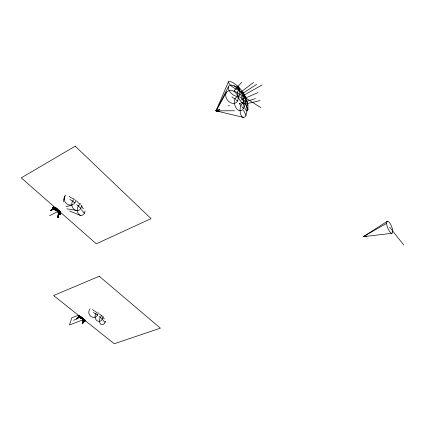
<?xml version="1.0" encoding="UTF-8"?>
<svg xmlns="http://www.w3.org/2000/svg" width="425" height="425" viewBox="0 0 425 425"><rect width="100%" height="100%" fill="white"/><g stroke="black" fill="none" stroke-linecap="round" stroke-linejoin="round"><path stroke-width="0.64" d="M56.753 209.323C57.715 208.462 55.181 208.972 57.078 209.153M60.037 213.323L59.999 212.527M60.515 213.398C59.734 212.691 60.966 211.894 60.01 213.244L60.18 211.634M83.04 319.972C83.369 319.223 83.576 320.599 82.854 319.467L83.141 318.5L82.902 319.244M83.082 319.85L83.358 320.057L83.013 320.817C82.832 318.399 83.438 321.497 83.991 320.11M83.858 319.366C83.029 319.414 82.795 319.696 83.273 320.291C83.332 321.714 82.28 318.484 84.708 320.445L84.41 320.423M84.596 320.556C83.948 319.244 85.09 320.663 84.336 320.53L84.729 320.2L84.044 320.121M58.427 212.521L58.751 212.803L58.384 212.883M58.586 210.975C58.751 211.618 58.655 210.518 58.108 211.23L57.588 211.193M58.884 212.904L58.289 212.649M60.249 212.133L59.983 213.143L59.824 212.553M60.488 212.574C61.338 214.083 60.222 212.5 59.925 212.659M60.515 213.122L60.743 213.339L60.095 213.084L60.127 212.691M60.249 213.185L60.414 212.978M60.658 213.403L60.584 214.466L60.674 212.893L60.419 214.285L60.493 213.212M60.525 212.712L60.132 212.803M60.509 212.999L60.648 213.281L60.648 212.888M56.748 210.343L56.212 210.29L56.61 209.297L56.934 209.525L56.445 209.849M228.347 86.992L228.698 89.617L229.452 91.093A7.151 3.883 42.8 0 0 237.713 96.337L239.572 95.365C240.762 93.123 239.174 90.615 237.772 88.878A7.151 3.883 42.8 0 0 230.658 85.09L228.772 86.02L216.049 110.851L243.536 117.412M58.007 210.237C55.011 211.422 57.625 210.115 56.254 210.189L57.12 209.732L57.2 210.014M56.78 210.449C57.136 210.157 55.813 212.054 55.473 209.536M56.865 210.752L56.599 210.364M83.725 320.222L83.672 319.871L83.619 320.482C83.072 319.207 83.969 320.652 82.806 319.308L83.661 318.968L84.065 319.287M83.608 320.222L83.539 320.471M58.538 213.148L57.933 217.276L58.31 212.718M237.416 92.161L238.069 96.645A7.145 2.996 63.1 0 0 241.878 102.537L243.923 103.615L244.731 103.498L245.655 102.005A7.145 2.996 63.1 0 0 244.986 97.564L244.258 95.88A7.145 2.996 63.1 0 0 240.167 90.966L238.372 90.706L237.023 92.507M84.984 320.376L84.942 321.273L82.981 321.072L82.721 323.6L83.544 319.026L84.448 319.393M58.443 211.714C58.241 212.149 58.963 213.217 58.464 213.143L59.006 213.254L59.112 212.946M57.901 217.18L58.523 214.269L58.097 217.292L58.23 214.264L60.584 214.466M58.65 212.181C57.837 211.99 58.677 216.304 58.788 212.723M58.9 212.734C57.821 210.827 58.825 216.49 58.517 213.042M58.406 212.957L58.485 213.222L58.825 211.884M58.538 213.063C58.554 212.202 59.107 213.531 58.315 213.047M59.574 213.265L59.511 213.573M80.978 318.091L81.664 318.686L82.657 318.229M81.876 318.543L81.504 318.123M82.716 323.553L83.183 320.078L84.113 319.393M83.635 320.152C82.402 320.588 83.831 319.276 84.028 319.409L69.456 324.982L71.83 317.772L78.37 315.249M83.56 320.046C82.912 319.451 83.215 319.451 83.555 320.248M83.353 319.951L82.222 318.761L83.465 319.706M83.151 319.499C82.987 319.924 83.364 319.669 83.454 320.115M58.751 211.236L59.442 211.841L59.601 211.613L58.91 211.007L57.768 211.788C58.507 213.525 58.921 211.464 57.959 211.825L58.172 211.283M83.146 319.935L83.077 320.71M58.586 213.345L58.581 213.074L58.422 213.871M243.451 98.382L243.376 101.277L243.939 104.901A7.129 1.934 78.3 0 0 246.798 110.882L247.308 110.856L247.972 109.438L247.828 104.81A7.129 1.934 78.3 0 0 245.236 97.484L244.651 97.006A7.129 1.934 78.3 0 0 243.451 98.382L242.85 98.658L241.554 97.107M98.143 312.614C98.218 314.681 96.873 316.715 94.844 317.257A4.967 4.606 64.3 0 1 89.5 314.835A4.967 4.606 64.3 0 1 90.068 308.933M85.043 320.408C84.66 319.233 85.043 322.501 85 320.237M60.568 214.418L60.6 213.387M58.693 213.286L60.339 213.632L59.941 213.414L59.978 212.58M60.472 212.638L60.063 212.649M84.942 320.184L84.846 321.098L84.803 320.168M84.607 320.397L84.639 320.089M60.499 214.375L60.584 213.143M75.671 199.994C75.841 205.105 69.599 205.62 66.024 206.693M60.095 213.355L60.185 212.697L60.812 212.755M83.475 319.743L83.374 320.317L83.709 320.344M83.512 319.669L83.114 320.115L83.752 320.168M82.87 323.547L83.358 321.109M58.06 217.191L58.549 214.035M58.778 213.329L58.836 212.58M58.326 212.734L58.932 213.265L58.958 212.617M59.458 213.605L59.612 213.222M59.936 212.691L60.116 213.196M60.509 213.292L60.233 212.484M59.096 212.627L59.054 212.973L58.634 212.202L59.011 213.137L58.443 213.095L59.07 211.586L60.207 211.746L60.435 212.33L60.276 211.74L59.851 212.654M60.584 214.296L58.4 214.2L58.087 217.202L58.512 214.492M102.983 316.641L102.345 319.085A4.973 3.984 -89.3 0 1 99.843 321.257L98.802 321.364A4.973 3.984 -89.3 0 1 95.11 317.443C94.802 315.419 95.476 313.151 97.224 311.966M56.541 210.386L55.643 209.902M80.511 317.565C81.68 318.431 79.241 317.932 80.176 316.476L79.348 315.562L78.912 315.844L78.737 316.397L79.443 317.087M80.936 317.698L80.569 317.698L80.803 317.836M78.838 317.507L79.087 316.529L78.71 317.528L76.697 318.819L79.565 317.225L79.342 316.837L79.905 316.699L79.937 317.278C81.233 319.053 80.208 316.614 80.421 317.533M80.219 317.151L80.325 316.444L79.927 316.312L80.904 316.848M58.496 210.858L58.825 210.688M81.669 205.567L80.872 208.372A5.992 4.882 76.7 0 1 77.754 210.572L66.847 208.856M58.432 212.93L58.119 211.937M59.357 211.496L58.74 213.196L59.032 213.207M58.825 212.962C59.229 211.847 59.181 214.327 58.979 212.452M58.283 212.495L58.172 212.319M83.103 318.893L82.62 318.309M82.636 318.426L82.131 317.9L81.839 318.755L82.689 318.346M53.715 208.803L50.469 210.556L52.859 209.334L53.067 207.878L54.304 207.49M60.053 212.723L60.748 212.723M60.276 212.739L60.185 212.723M54.947 209.923L55.016 209.424M55.255 209.945C56.105 209.493 54.612 210.035 55.053 209.265M54.947 209.233L55.803 209.504L54.947 209.233L54.836 209.567L55.239 209.695L55.627 209.445L55.393 209.897L55.053 209.668M55.08 209.509L55.149 209.929M55.324 208.648C56.19 208.462 53.651 206.47 54.235 209.042L50.511 210.736M55.346 208.436C56.663 208.569 52.572 207.113 54.905 209.865M55.771 208.457C54.836 208.144 56.169 209.073 55.489 208.181M55.372 209.769L55.622 209.583M55.712 209.015L54.469 207.99M55.707 208.388L54.937 207.751M55.452 208.648L55.643 208.33M56.196 209.031L56.01 208.5L56.312 208.595C56.36 209.212 55.664 208.946 56.259 208.824M53.832 207.464L54.395 207.395L53.996 207.639M54.416 207.453L53.938 207.974L54.23 207.469M53.582 207.735L52.87 207.836L53.587 206.757L54.878 208.016L54.347 207.862M54.214 207.586L53.258 208.043L52.875 209.573L53.019 207.793L54.018 207.342M52.716 209.18L50.49 210.577L52.764 209.265L53.189 207.352L53.731 207.076L54.533 207.921L54.798 209.222M53.183 207.671L53.587 206.757M53.353 207.995L53.051 209.382L52.812 209.132L53.773 208.563M53.12 209.445L53.741 208.638M53.518 208.771C53.497 208.208 54.198 209.817 53.683 208.473M53.593 208.967C53.805 208.654 55.091 209.408 53.008 208.165L53.55 207.889M53.943 207.607L53.821 207.852L53.279 206.911M53.938 207.501L54.15 207.644M53.97 207.836L54.405 208.255M54.23 207.533L53.125 207.846M53.725 209.297L54.294 207.416M53.869 209.073L54.389 208.579L55.165 209.482L54.793 209.047L54.612 209.291M54.273 208.818L53.051 209.382M53.555 206.895L54.708 208.101L54.214 208.324M54.389 208.579L54.209 208.68M54.517 209.089L54.687 208.887M54.411 208.484L53.869 208.765L54.023 209.036L54.581 208.67L54.262 208.792M54.836 207.506L54.437 208.112L54.113 207.804M54.628 209.312L54.963 207.634L54.496 207.873M54.836 208.972C54.554 207.007 57.359 207.899 55.781 209.275L54.836 208.972L54.921 208.664L55.919 208.925L54.883 208.76M55.691 208.516L55.484 209.87L54.814 209.658L54.915 209.366L55.579 209.578L55.547 209.913L54.958 209.929M55.053 208.707L54.931 209.759L54.379 209.063M55.42 209.886L55.149 209.573M55.181 209.966L55.468 209.631M55.547 208.659L55.436 208.516M55.686 209.796L55.516 210.423L56.201 208.558L56.095 208.925M55.941 208.723L56.01 208.5M55.638 208.027L55.409 207.841L56.089 208.053L55.776 208.075L56.079 208.101L55.691 209.132L55.006 208.914L55.399 207.889L55.707 208.048M55.781 209.275L55.925 208.765M55.999 208.574L55.829 209.063M84.787 319.887L84.809 320.253M81.908 318.468C81.717 318.123 81.945 319.09 81.786 318.5M81.77 318.474L81.435 318.346L81.743 317.406M85.133 210.938L84.309 213.244A5.95 3.968 -85.6 0 1 80.511 215.406A5.95 3.968 -85.6 0 1 77.562 211.692L77.377 210.178A5.95 3.968 -85.6 0 1 78.428 205.79L80.309 203.936M83.188 319.6L83.305 319.531M81.175 317.348L81.101 317.581C79.22 317.587 81.828 318.341 80.261 317.241M82.222 318.107C81.441 319.611 79.873 317.034 80.516 317.39M79.703 316.152L79.921 316.057M80.415 317.47L80.702 318.431L81.563 318.729M63.261 201.779L64.345 197.455M80.665 317.964C80.798 317.688 80.235 317.735 80.75 317.953M80.872 317.799C80.378 317.757 80.293 317.831 80.729 317.714M83.603 320.259L83.417 319.791L83.47 320.312M78.917 317.353L79.124 316.97M79.682 316.359L79.555 316.051L78.896 316.413L78.63 317.438L76.718 318.692L78.556 317.39L78.806 316.354L78.508 317.305L76.638 318.803L79.183 316.705M78.938 317.411L79.454 316.853M79.385 317.188L79.735 316.853M64.058 199.251L64.892 196.143L65.785 195.059M60.536 213.35L60.578 212.989L60.552 213.286L58.337 212.872M55.951 208.473L55.994 208.85L56.084 208.516M58.294 212.442L58.565 212.001M81.855 318.702L81.467 318.245L82.206 317.964M78.62 317.353L76.718 318.692L78.588 317.395M58.05 212.123L58.884 211.99M78.768 316.296L78.96 315.557L79.544 316.391L79.804 316.158M78.843 315.945L78.79 316.232L79.108 315.717L78.668 315.987M78.46 317.332L78.641 317.634L78.508 317.305M79.348 316.912L78.582 317.252L79.65 317.077M79.475 316.184L79.645 315.865L78.859 316.381L79.061 316.604L79.788 315.982M80.176 316.476L79.932 316.63L79.656 315.945L78.928 316.487M79.31 317.252L79.666 315.918M79.98 316.487C79.146 317.533 80.761 317.337 79.884 316.763L79.417 316.965M79.868 317.284L80.139 317.039M80.575 316.912L80.548 316.62L80.314 317.337L80.511 317.103M83.013 319.345L83.034 319.047M83.231 320.439L83.661 319.074M83.236 320.243L83.582 319.956L83.289 320.099M83.598 320.338L83.672 319.871M84.07 319.658L84.325 319.781L84.224 319.318M84.309 319.717L84.336 320.53M84.421 320.131L84.251 320.02M79.592 316.593L79.417 317.151L80.027 316.312L79.592 316.593L78.912 315.844M79.544 316.97L78.965 317.337M79.937 317.278L80.245 317.077L80.431 317.858M80.336 317.911L80.373 317.592M80.654 316.869L80.968 317.156M80.479 317.199L80.798 316.848L80.033 316.428M80.787 318.166L80.915 317.762M81.674 318.086L81.802 317.725L81.717 318.07M82.524 318.304L81.908 318.447M82.477 317.958L82.269 318.803L82.556 318.038M83.284 319.951L82.763 319.217L83.38 318.984L84.092 319.52M83.252 320.121C85.043 320.758 81.728 320.551 83.693 319.967L84.607 319.945M226.233 92.692A7.214 5.493 50.6 0 0 227.364 99.987A7.214 5.493 50.6 0 0 234.148 103.429C237.548 103.105 238.914 99.099 237.75 96.236A7.214 5.493 50.6 0 0 229.728 90.339L227.099 91.524L226.233 92.692L216.049 110.851L219.305 111.334M80.585 316.896L80.437 317.81L80.734 317.858M80.92 316.8L80.83 316.843M80.793 317.294L80.771 317.061M80.702 318.431L81.138 317.066L80.835 318.012L80.282 317.842L80.739 316.992M80.867 318.484L81.308 317.066M80.888 318.383L81.696 318.665M81.919 318.729L81.35 318.091L82.248 317.751L82.397 318.171M81.988 318.394L81.43 317.948L81.69 317.565M81.207 317.252L80.394 317.103M55.818 208.457L55.611 208.707M54.867 209.429L55.441 209.87L55.112 209.684M53.486 208.744L54.023 208.951M53.656 208.675L53.651 208.994L53.502 208.718M53.948 208.941L53.268 209.243M53.858 207.352L54.209 207.373M50.405 210.518L52.764 209.265M243.403 108.55C244.582 105.809 244.104 102.616 242.749 100.029A7.225 4.648 74.9 0 0 238.096 96.56C234.749 96.889 234.01 101.028 234.504 103.753A7.225 4.648 74.9 0 0 239.158 110.521L240.417 110.723A7.225 4.648 74.9 0 0 243.403 108.55L241.782 106.632M83.358 320.057L82.907 319.812M245.985 115.292L247.015 110.24A7.204 3.474 -89.8 0 0 244.502 103.264L242.702 103.227L241.118 105.071A7.204 3.474 -89.8 0 0 240.067 110.192L240.178 112.073A7.204 3.474 -89.8 0 0 242.622 117.167A7.204 3.474 -89.8 0 0 245.985 115.292L243.567 110.213M84.851 320.259L84.708 321.087M59.447 212.16L59.909 211.873L59.473 212.256L59.776 212.383L59.473 212.256M58.4 213.281L59.07 213.276L59.017 212.59L59.989 212.659M60.047 211.528L59.612 212.638L59.803 213.329L60.095 212.564M60.037 211.719L59.766 212.957M59.612 213.026L59.936 212.978M59.713 212.952L59.909 212.877M59.813 213.132L59.92 212.845M60.01 213.244L60.233 212.218M57.768 211.788L58.916 211.14M58.268 212.245L58.512 211.73M58.91 211.007L59.532 211.793L58.592 212.24L57.901 211.634M58.847 211.321L59.123 210.646M59.096 211.538L59.415 211.576L59.176 211.703M58.491 212.155L59.404 211.374M58.932 213.265L59.181 212.468M56.36 210.731L55.569 210.285M57.115 208.972L56.249 208.787M56.807 210.811L56.116 210.205M57.253 210.056L57.04 210.37M58.076 211.528L57.168 210.827L57.502 209.977M57.561 210.03L57.226 210.88L57.667 210.046M57.858 210.083L57.694 210.311L57.003 209.7M58.395 210.965A0.531 0.351 61.5 0 1 57.784 210.912A0.531 0.351 61.5 0 1 57.773 210.163L58.241 209.631L57.603 209.679M58.007 210.338L57.168 209.472L56.02 210.253M57.858 211.018L58.995 210.619L59.686 211.225L59.027 210.89M55.319 210.359L55.696 209.398M56.212 208.962L56.312 208.595M57.157 209.026L56.344 208.845L57.109 209.063M56.546 209.467L56.222 209.907L57.136 210.46L57.338 210.152M56.716 210.864L57.428 210.168M57.099 209.785L56.158 210.104M54.814 209.658L54.958 209.371M101.787 315.52L100.385 317.257A4.957 3.076 -78.3 0 0 99.54 320.976L99.684 322.177A4.957 3.076 -78.3 0 0 102.021 324.737A4.957 3.076 -78.3 0 0 105.049 322.4L105.522 321.236M83.114 319.674L83.528 319.488M228.241 82.333L230.669 85.382A7.071 1.891 35.9 0 0 237.814 89.856L238.829 90.063L239.817 89.579L239.243 88.055L237.283 85.892A7.071 1.891 35.9 0 0 230.823 81.68A7.071 1.891 35.9 0 0 228.241 82.333L216.049 110.851L234.494 110.755M74.545 199.123C72.33 200.271 71.506 202.985 71.889 205.323A5.992 4.882 76.7 0 0 76.463 210.55M81.632 317.985L81.791 317.709M81.712 318.049L81.871 317.772M82.354 318.155L82.115 318.368L82.275 318.091L82.673 318.394L82.402 318.548M53.088 207.804L53.433 207.464M55.356 208.351L55.473 208.739L55.032 208.797M58.576 210.625L58.969 210.513L58.358 210.832M58.947 211.544L58.868 211.268L58.002 211.719L58.331 211.974M78.822 317.215L79.156 317.002M79.618 317.178L79.73 316.907M56.541 209.934L56.934 209.525M53.088 209.174L53.959 208.872M50.368 210.641L52.657 209.212M83.332 319.844L83.236 320.168M236.81 87.252L237.208 86.009L237.633 86.185A7.055 0.94 53.9 0 1 242.356 91.609L243.371 93.08A7.055 0.94 53.9 0 1 244.97 97.304L244.311 96.772A7.055 0.94 53.9 0 1 240.21 91.858L237.198 86.812M216.936 109.868L216.049 110.851L217.361 110.819M234 90.892L241.883 82.131M57.922 210.104L57.327 210.545L57.986 210.163M58.703 210.789L58.507 211.108L59.293 210.556M217.042 109.974L216.049 110.851L217.356 110.792L216.049 110.851L217.148 110.149M55.144 209.642L55.356 209.923M58.31 211.002L57.747 210.779L57.8 210.216M241.416 91.635L253.571 82.434M55.006 209.796L54.804 209.095M53.927 209.089L54.193 208.861M54.91 209.578L54.761 209.148M78.896 316.413L79.618 315.961L78.853 316.444M243.323 93.256L242.903 92.193L243.164 92.884L242.574 93.272L241.294 91.731M58.533 213.18L58.783 213.244M241.846 93.994L256.668 84.309M80.033 316.928L79.507 316.986M391.988 233.272A6.444 2.098 68.2 0 1 386.75 224.751A6.444 2.098 68.2 0 1 390.272 223.768A6.444 2.098 68.2 0 1 391.988 233.272L363.269 236.714L387.382 221.25M235.078 98.69L234.722 98.919L231.933 96.873M366.472 236.109L363.269 236.714L386.591 223.359M241.4 96.587L262.145 84.92M56.61 209.297L57.152 208.946M57.2 210.178L57.104 210.417M58.246 209.897L56.748 210.619L58.182 210.056M57.874 211.012L58.932 210.46M49.624 215.73L58.873 210.917M59.203 210.8L58.289 211.469L58.108 211.23M58.554 212.16L59.601 211.613M54.756 207.883L53.991 208.197L53.189 207.352M53.778 208.702L53.725 208.988L54.533 208.887M54.023 209.036L54.565 208.76M54.708 209.089L54.235 209.042M52.87 207.836L53.412 207.559M53.061 207.921L53.603 207.644M54.453 208.038L54.931 207.751M52.891 207.74L53.237 207.639M54.081 207.384L53.088 207.857M240.938 100.008L257.938 92.602M60.371 212.782L60.43 212.622M219.714 109.384L216.049 110.851L217.988 110.404M228.257 105.963L229.479 105.474M73.541 320.28L76.973 318.973M81.43 317.948L82.147 318.336M82.248 317.842L81.387 318.182L81.951 318.628M81.967 317.858L82.625 318.203M54.081 208.872L53.794 209.015M363.269 236.714L364.496 236.273M84.155 320.392L84.803 320.195M219.815 109.682L216.049 110.851L217.34 110.548M239.201 103.663L255.468 98.611M53.141 209.339L53.964 209.1M245.448 104.008L260.142 100.587M241.118 105.071L240.571 105.198L239.259 103.642M79.576 316.296L80.086 316.598M79.64 316.938L79.422 317.135L79.858 316.853L80.107 317.13M78.062 205.838L78.428 205.79M53.986 207.352L54.331 207.453M56.892 209.111L56.355 208.818L57.131 208.925M56.626 210.444L55.59 210.035M100.077 317.247L100.385 317.257M58.087 212.511L58.56 212.548M58.48 212.792L59.064 212.766M58.422 213.063L60.717 212.952M59.468 213.292L60.302 213.371M58.512 213.35L59.941 213.414M60.467 214.232L58.538 214.147M83.226 320.933L84.936 321.109M83.183 319.398L82.88 319.372L83.624 319.09L83.767 319.361M83.295 320.349L83.9 320.514M101.894 315.467L101.086 315.238A4.925 3.278 70 0 1 99.365 313.841M55.255 209.69L55.505 209.78M80.362 317.193L81.154 317.411M80.458 317.278L81.021 317.454M55.277 207.798L56.212 208.144M55.962 208.622L56.265 208.718M54.894 209.461L55.563 209.674M69.604 211.082L80.522 215.411M80.453 203.995L79.31 203.517A5.971 3.788 61.8 0 1 76.59 200.733M57.619 210.173L57.322 210.051L57.598 210.226M59.107 213.355L59.054 212.999L59.07 213.276M234.005 85.643L239.721 88.926M93.484 312.487L97.601 315.042M234.175 90.7L260.929 107.716M69.944 199.452L74.981 202.746M235.689 99.625L237.617 101.038M54.836 209.567L55.415 210.008L55.457 209.44M99.025 316.397L102.345 319.085M80.123 317.332L80.537 317.873M57.864 211.74L58.554 212.346M57.221 209.961L57.726 210.423M57.221 210.109L57.545 210.391M76.76 204.669L80.872 208.372M53.252 207.055L53.948 207.782M52.918 207.623L53.332 208.107L54.389 207.623M102.728 319.839L105.049 322.4M78.986 315.462L79.555 316.2M244.051 100.093L245.655 102.005M243.371 94.223L245.347 96.603M389.683 227.253L403.75 244.981M81.382 209.541L84.309 213.244M245.724 103.944L247.972 109.438M244.922 97.373L247.956 105.31L247.679 104.561M245.289 98.435L243.164 92.884M83.582 319.956L83.677 320.296M83.837 319.887L83.959 320.328M58.878 212.58L59.006 213.068M95.678 311.488A4.93 3.915 46.1 0 1 92.544 309.458M104.391 318.984A4.914 2.412 84.2 0 1 102.85 316.365M73.594 198.624A6.019 4.33 37.4 0 1 69.153 196.196M83.438 208.749A5.918 2.948 78.8 0 1 81.658 205.689M71.559 205.073A6.051 5.371 42.5 0 1 65.445 202.481A6.051 5.371 42.5 0 1 64.892 196.143M59.627 213.313L59.596 213.616L59.627 213.313M75.23 146.184L21.25 177.852L96.31 243.817L151.061 218.625L75.23 146.184M99.269 276.271L53.555 295.529L114.272 343.756L160.368 328.164L99.269 276.271"/></g></svg>
